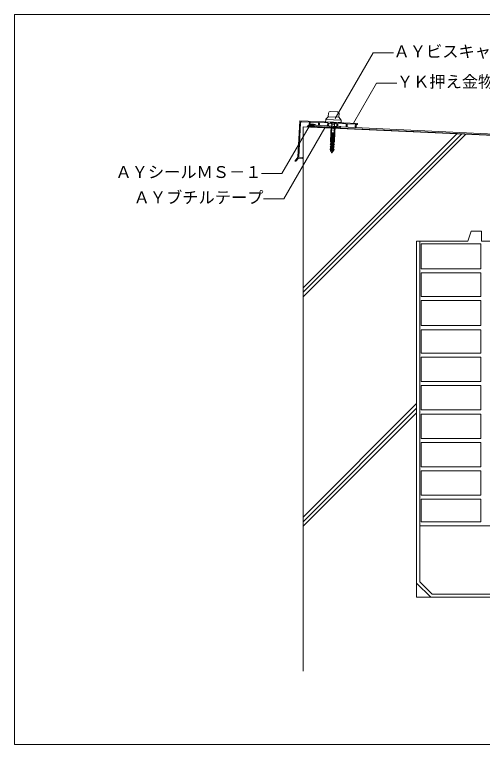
# Model space of a CAD drawing. Units: millimetres, scale not verified. Extents: x -675 to 675, y -471 to 460.
# Drawn here: x -675 to -99, y -440 to 460 of the extents above; entities that cross this region are included whole.
import ezdxf
from ezdxf.enums import TextEntityAlignment as Align

# ---------------------------------------------------------------- set-up
doc = ezdxf.new("R2010")
doc.units = ezdxf.units.MM
doc.header["$LTSCALE"] = 5
for name, color, linetype, lineweight in [('1-2_ハッチング', 4, 'Continuous', 9), ('1-4_リベットルーフ', 6, 'Continuous', 18), ('1-6_アンカー類', 4, 'Continuous', 9), ('1-7_設備', 3, 'Continuous', 18), ('1-A_元図・躯体', 7, 'Continuous', 18), ('1-B_その他', 5, 'Continuous', 18), ('1-D_設備②', 9, 'Continuous', 18), ('E-E', 7, 'Continuous', 18), ('F-F', 7, 'Continuous', 18)]:
    doc.layers.add(name, color=color, linetype=linetype, lineweight=lineweight)
doc.styles.add('ＭＳ ゴシック', font='')
doc.styles.get('ＭＳ ゴシック').set_extended_font_data('MS Gothic')

# ---------------------------------------------------------------- blocks, each defined once
blk = doc.blocks.new('block0')
at = {"layer": '1-D_設備②'}
for p, q in [((-15.432, -4.281), (-11.235, 0.616)), ((-10.833, 1.701), (-10.833, 8.584)), ((-10, 1.233), (10, 1.233)), ((7.5, 11.918), (-7.5, 11.918)), ((10.833, 1.701), (10.833, 8.584)), ((15.432, -4.281), (11.235, 0.616)), ((-15.833, -5.365), (-15.833, -9.749)), ((-15.833, -9.749), (15.833, -9.749)), ((-15, -4.749), (15, -4.749)), ((15.833, -5.365), (15.833, -9.749))]:
    blk.add_line(p, q, dxfattribs=at)
for centre, radius, start, end in [((-12.5, 1.701), 1.667, 319.39871, 0), ((-7.5, 8.584), 3.333, 90, 180), ((7.5, 8.584), 3.333, 0, 90), ((12.5, 1.701), 1.667, 180, 220.60129), ((-14.167, -5.365), 1.667, 139.39871, 180), ((14.167, -5.365), 1.667, 0, 40.60129)]:
    blk.add_arc(centre, radius, start, end, dxfattribs=at)

msp = doc.modelspace()

# ---------------------------------------------------------------- linework, layer by layer
at = {"layer": '1-2_ハッチング'}
for p, q in [((-309.649, 321.28), (-312.127, 324.002)), ((-307.883, 321.197), (-310.947, 324.563)), ((-306.231, 321.24), (-309.568, 324.904)), ((-306.148, 323.006), (-307.934, 324.967)), ((-304.966, 323.563), (-305.832, 324.515)), ((-313.18, 321.445), (-314.061, 322.412)), ((-311.414, 321.363), (-313.165, 323.285))]:
    msp.add_line(p, q, dxfattribs=at)
msp.add_arc((-308.432, 317.61), 7.399, 52.966, 148.125, dxfattribs=at)
at = {"layer": '1-4_リベットルーフ'}
for p, q in [((-306.19, 322.119), (-306.12, 323.617)), ((-306.19, 322.119), (-274.902, 320.653)), ((-306.12, 323.617), (-274.682, 322.144)), ((-273.741, 321.858), (-273.711, 321.84)), ((-272.99, 320.063), (-84.497, 311.23)), ((-272.77, 321.554), (-83.827, 312.7))]:
    msp.add_line(p, q, dxfattribs=at)
for centre, start, end in [((-274.995, 318.655), 58.852, 87.317), ((-274.775, 320.146), 58.852, 87.317), ((-272.897, 322.06), 238.852, 267.317), ((-272.677, 323.552), 238.852, 267.317)]:
    msp.add_arc(centre, 2, start, end, dxfattribs=at)
at = {"layer": '1-6_アンカー類'}
for p, q in [((-285.897, 326.775), (-278.904, 326.448)), ((-285.897, 326.775), (-284.227, 324.941)), ((-285.817, 327.372), (-278.928, 327.049)), ((-285.817, 327.372), (-278.928, 327.049)), ((-284.579, 314.3), (-284.097, 324.581)), ((-280.891, 324.639), (-284.088, 324.788)), ((-281.383, 314.15), (-280.901, 324.432)), ((-278.904, 326.448), (-280.738, 324.778)), ((-288.103, 320.27), (-287.089, 321.624)), ((-288.103, 320.27), (-277.315, 319.765)), ((-287.089, 321.624), (-278.199, 321.208)), ((-284.389, 320.497), (-285.742, 291.628)), ((-285.591, 321.554), (-284.389, 320.497)), ((-285.368, 316.638), (-285.476, 314.341)), ((-284.507, 315.296), (-285.429, 315.34)), ((-284.484, 315.796), (-285.406, 315.839)), ((-284.461, 316.295), (-285.382, 316.339)), ((-285.368, 316.638), (-285.205, 320.134)), ((-285.368, 316.638), (-284.446, 316.595)), ((-285.368, 316.638), (-284.446, 316.595)), ((-285.303, 318.037), (-284.381, 317.994)), ((-284.358, 318.493), (-285.279, 318.536)), ((-284.261, 318.989), (-285.256, 319.036)), ((-283.973, 319.476), (-285.233, 319.535)), ((-284.446, 316.595), (-284.587, 313.598)), ((-284.389, 320.497), (-280.992, 320.337)), ((-284.356, 318.518), (-284.381, 317.994)), ((-280.992, 320.337), (-282.345, 291.469)), ((-280.242, 319.301), (-281.502, 319.36)), ((-281.44, 313.451), (-281.3, 316.448)), ((-280.439, 315.106), (-281.361, 315.149)), ((-280.415, 315.605), (-281.337, 315.648)), ((-280.392, 316.105), (-281.314, 316.148)), ((-281.3, 316.448), (-280.378, 316.404)), ((-281.3, 316.448), (-280.378, 316.404)), ((-280.266, 318.802), (-281.261, 318.848)), ((-281.234, 317.846), (-281.21, 318.37)), ((-281.234, 317.846), (-280.312, 317.803)), ((-280.289, 318.302), (-281.211, 318.346)), ((-280.992, 320.337), (-279.697, 321.278)), ((-280.378, 316.404), (-280.486, 314.107)), ((-280.378, 316.404), (-280.214, 319.901)), ((-277.315, 319.765), (-278.199, 321.208)), ((-285.976, 303.668), (-285.476, 314.341)), ((-285.831, 306.763), (-285.831, 306.761)), ((-284.587, 313.598), (-285.509, 313.642)), ((-284.554, 314.298), (-285.476, 314.341)), ((-284.531, 314.797), (-285.453, 314.84)), ((-285.042, 306.012), (-281.65, 306.301)), ((-284.984, 305.122), (-285.042, 306.012)), ((-285, 306.911), (-281.608, 307.2)), ((-284.942, 306.021), (-285, 306.911)), ((-284.958, 307.81), (-281.566, 308.099)), ((-284.958, 307.81), (-284.9, 306.92)), ((-284.916, 308.709), (-281.524, 308.998)), ((-284.916, 308.709), (-284.858, 307.819)), ((-284.874, 309.608), (-281.482, 309.897)), ((-284.816, 308.718), (-284.874, 309.608)), ((-284.832, 310.508), (-281.44, 310.796)), ((-284.773, 309.617), (-284.832, 310.508)), ((-284.79, 311.407), (-281.398, 311.695)), ((-284.79, 311.407), (-284.731, 310.516)), ((-284.748, 312.306), (-281.355, 312.594)), ((-284.748, 312.306), (-284.689, 311.415)), ((-284.705, 313.205), (-281.313, 313.493)), ((-284.705, 313.205), (-284.647, 312.314)), ((-284.663, 314.104), (-283.145, 314.233)), ((-284.663, 314.104), (-284.605, 313.213)), ((-284.296, 291.561), (-283.404, 310.608)), ((-283.791, 291.537), (-282.898, 310.585)), ((-281.793, 305.393), (-281.65, 306.301)), ((-281.751, 306.292), (-281.608, 307.2)), ((-281.709, 307.191), (-281.566, 308.099)), ((-281.667, 308.09), (-281.524, 308.998)), ((-281.624, 308.989), (-281.482, 309.897)), ((-281.582, 309.888), (-281.44, 310.796)), ((-281.54, 310.787), (-281.398, 311.695)), ((-281.498, 311.686), (-281.355, 312.594)), ((-281.456, 312.585), (-281.313, 313.493)), ((-280.518, 313.408), (-281.44, 313.451)), ((-281.414, 313.484), (-281.31, 314.147)), ((-280.486, 314.107), (-281.408, 314.15)), ((-280.462, 314.606), (-281.384, 314.65)), ((-280.986, 303.434), (-280.486, 314.107)), ((-280.841, 306.529), (-280.841, 306.528)), ((-286.266, 297.477), (-286.266, 297.476)), ((-286.266, 297.477), (-286.266, 297.476)), ((-286.266, 297.477), (-284.882, 295.154)), ((-286.266, 297.477), (-284.777, 297.407)), ((-286.121, 300.572), (-286.121, 300.571)), ((-286.121, 300.572), (-286.121, 300.571)), ((-286.121, 300.572), (-284.74, 298.186)), ((-286.121, 300.572), (-284.632, 300.503)), ((-285.976, 303.668), (-285.976, 303.666)), ((-285.976, 303.668), (-283.734, 303.563)), ((-285.976, 303.666), (-284.595, 301.281)), ((-285.544, 299.576), (-285.644, 297.448)), ((-285.576, 298.91), (-285.644, 297.448)), ((-285.399, 302.67), (-285.499, 300.543)), ((-285.43, 302.005), (-285.499, 300.543)), ((-285.464, 297.022), (-282.072, 297.311)), ((-285.405, 296.132), (-285.464, 297.022)), ((-285.422, 297.921), (-282.004, 298.212)), ((-285.363, 297.031), (-285.422, 297.921)), ((-285.38, 298.82), (-281.962, 299.111)), ((-285.321, 297.93), (-285.38, 298.82)), ((-285.337, 299.719), (-281.92, 300.01)), ((-285.279, 298.829), (-285.337, 299.719)), ((-285.237, 299.728), (-285.295, 300.618)), ((-285.195, 300.627), (-285.253, 301.517)), ((-285.204, 302.316), (-285.211, 302.416)), ((-285.153, 301.526), (-285.204, 302.316)), ((-285.11, 302.425), (-285.169, 303.315)), ((-285.068, 303.324), (-285.127, 304.214)), ((-285.085, 305.113), (-281.692, 305.402)), ((-285.085, 305.113), (-285.026, 304.223)), ((-284.74, 298.186), (-284.777, 297.407)), ((-284.595, 301.281), (-284.632, 300.503)), ((-282.059, 303.484), (-283.228, 303.539)), ((-281.276, 297.242), (-282.871, 295.06)), ((-282.765, 297.313), (-282.729, 298.092)), ((-281.276, 297.243), (-282.765, 297.313)), ((-281.131, 300.339), (-282.729, 298.092)), ((-282.62, 300.408), (-282.584, 301.187)), ((-281.131, 300.339), (-282.62, 300.408)), ((-280.986, 303.432), (-282.584, 301.187)), ((-282.072, 297.311), (-282.214, 296.403)), ((-282.029, 298.21), (-282.172, 297.302)), ((-281.987, 299.109), (-282.13, 298.201)), ((-281.945, 300.008), (-282.088, 299.1)), ((-280.986, 303.434), (-282.059, 303.484)), ((-281.798, 299.4), (-281.898, 297.272)), ((-281.835, 304.494), (-281.692, 305.402)), ((-281.653, 302.495), (-281.753, 300.368)), ((-281.276, 297.243), (-281.276, 297.242)), ((-281.131, 300.339), (-281.131, 300.337)), ((-280.986, 303.434), (-280.986, 303.432)), ((-286.408, 294.445), (-286.408, 294.444)), ((-286.408, 294.445), (-286.408, 294.444)), ((-286.408, 294.445), (-284.919, 294.375)), ((-286.12, 293.229), (-284.222, 293.14)), ((-285.688, 296.507), (-285.786, 294.416)), ((-285.718, 295.878), (-285.786, 294.416)), ((-285.526, 293.021), (-285.386, 296.018)), ((-284.636, 289.575), (-285.526, 293.021)), ((-285.526, 293.021), (-282.43, 292.876)), ((-285.506, 296.123), (-282.114, 296.412)), ((-285.499, 296.023), (-285.506, 296.123)), ((-285.499, 296.023), (-282.199, 295.868)), ((-285.049, 291.596), (-284.296, 291.561)), ((-284.296, 291.561), (-285.049, 291.596)), ((-284.882, 295.154), (-284.919, 294.375)), ((-284.636, 289.575), (-284.39, 289.564)), ((-284.043, 291.549), (-284.296, 291.561)), ((-284.145, 294.782), (-283.64, 294.758)), ((-284.121, 295.288), (-283.616, 295.264)), ((-284.043, 291.549), (-283.791, 291.537)), ((-283.791, 291.537), (-283.038, 291.502)), ((-283.038, 291.502), (-283.791, 291.537)), ((-283.717, 293.116), (-281.818, 293.027)), ((-283.638, 289.529), (-282.43, 292.876)), ((-282.345, 291.469), (-283.038, 291.502)), ((-282.908, 294.281), (-282.871, 295.06)), ((-281.418, 294.211), (-282.908, 294.281)), ((-282.43, 292.876), (-282.289, 295.872)), ((-281.418, 294.21), (-282.345, 291.469)), ((-282.114, 296.412), (-282.199, 295.868)), ((-281.942, 296.33), (-282.04, 294.24)), ((-281.418, 294.211), (-281.418, 294.21))]:
    msp.add_line(p, q, dxfattribs=at)
for points in [[(-284.637, 314.106), (-284.654, 314.303), (-281.31, 314.147)], [(-285.295, 300.618), (-281.903, 300.907), (-282.046, 299.999)], [(-285.253, 301.517), (-281.861, 301.806), (-282.004, 300.898)], [(-285.211, 302.416), (-281.819, 302.705), (-281.905, 302.158), (-281.961, 301.797)], [(-285.169, 303.315), (-281.777, 303.604), (-281.919, 302.696)], [(-285.127, 304.214), (-281.735, 304.503), (-281.877, 303.595)], [(-286.408, 294.445), (-285.742, 291.628), (-285.049, 291.596)], [(-284.39, 289.564), (-283.884, 289.54), (-283.638, 289.529)]]:
    msp.add_lwpolyline(points, dxfattribs=at)
for centre, radius, start, end in [((-282.4, 326.611), 3.5, 167.44609, 177.317), ((-284.597, 324.605), 0.5, 357.317, 42.317), ((-280.401, 324.408), 0.5, 132.317, 177.317), ((-282.4, 326.611), 3.5, 357.317, 7.18902), ((-285.004, 317.322), 0.916, 307.507, 47.127), ((-282.783, 318.444), 1.575, 357.317, 177.317), ((-280.676, 317.119), 0.916, 127.507, 227.127), ((-283.014, 313.525), 1.575, 177.317, 357.317), ((-283.131, 311.027), 0.5, 297.708, 236.926)]:
    msp.add_arc(centre, radius, start, end, dxfattribs=at)
at = {"layer": '1-7_設備'}
for p, q in [((-323.827, 329.146), (-325.926, 284.195)), ((-322.741, 326.693), (-324.727, 284.139)), ((-323.827, 329.146), (-282.972, 327.239)), ((-310.731, 327.333), (-310.866, 324.436)), ((-299.377, 326.803), (-299.512, 323.906)), ((-299.377, 326.803), (-289.221, 326.329)), ((-289.221, 326.329), (-289.356, 323.432)), ((-288.022, 326.273), (-288.158, 323.376)), ((-288.022, 326.273), (-277.867, 325.799)), ((-282.391, 326.811), (-282.972, 327.239)), ((-277.867, 325.799), (-278.002, 322.902)), ((-276.668, 325.743), (-276.803, 322.846)), ((-276.668, 325.743), (-266.512, 325.269)), ((-270.404, 326.252), (-270.985, 326.679)), ((-266.512, 325.269), (-266.648, 322.372)), ((-265.314, 325.213), (-265.449, 322.316)), ((-265.314, 325.213), (-255.158, 324.739)), ((-255.158, 324.739), (-255.293, 321.842)), ((-253.959, 324.683), (-254.095, 321.786)), ((-253.959, 324.683), (-253.06, 324.641)), ((-325.387, 282.968), (-328.449, 279.307)), ((-325.387, 282.968), (-320.388, 282.735)), ((-324.727, 284.139), (-320.332, 283.934))]:
    msp.add_line(p, q, dxfattribs=at)
for points in [[(-321.486, 327.835), (-311.93, 327.389), (-312.065, 324.492)], [(-310.731, 327.333), (-300.575, 326.859), (-300.711, 323.962)], [(-282.391, 326.811), (-281.773, 327.183), (-270.985, 326.679)], [(-270.404, 326.252), (-269.786, 326.623), (-253.004, 325.84)], [(-325.926, 284.195), (-329.955, 279.377), (-328.449, 279.307)]]:
    msp.add_lwpolyline(points, dxfattribs=at)
for centre, radius, start, end in [((-321.542, 326.637), 1.2, 87.327, 177.327), ((-311.466, 324.464), 0.6, 177.327, 357.327), ((-253.032, 325.24), 0.6, 267.327, 87.327), ((-300.111, 323.934), 0.6, 177.327, 357.327), ((-288.757, 323.404), 0.6, 177.327, 357.327), ((-277.403, 322.874), 0.6, 177.327, 357.327), ((-266.048, 322.344), 0.6, 177.327, 357.327), ((-254.694, 321.814), 0.6, 177.327, 357.327), ((-320.36, 283.334), 0.6, 267.327, 87.327)]:
    msp.add_arc(centre, radius, start, end, dxfattribs=at)
at = {"layer": '1-A_元図・躯体'}
for p, q in [((-319.737, 321.753), (-319.737, -349.874)), ((-319.737, 321.753), (-84.72, 310.739)), ((-319.737, 123.161), (-130.035, 312.863)), ((-319.737, 117.504), (-124.632, 312.61)), ((-319.737, 111.848), (-119.228, 312.357)), ((-112.474, 193.12), (-116.709, 180.415)), ((-179.737, 180.415), (-179.737, -258.585)), ((-179.737, 180.415), (-116.709, 180.415)), ((-99.769, 180.415), (-69.737, 180.415)), ((-174.237, 177.415), (-100.737, 177.415)), ((-174.237, 177.415), (-174.237, 146.415)), ((-100.737, 177.415), (-100.737, 146.415)), ((-174.237, 146.415), (-100.737, 146.415)), ((-174.237, 141.415), (-174.237, 112.415)), ((-174.237, 141.415), (-100.737, 141.415)), ((-100.737, 141.415), (-100.737, 112.415)), ((-174.237, 112.415), (-100.737, 112.415)), ((-174.237, 107.415), (-174.237, 76.415)), ((-174.237, 107.415), (-100.737, 107.415)), ((-100.737, 107.415), (-100.737, 76.415)), ((-174.237, 76.415), (-100.737, 76.415)), ((-174.237, 71.415), (-174.237, 42.415)), ((-174.237, 71.415), (-100.737, 71.415)), ((-100.737, 71.415), (-100.737, 42.415)), ((-174.237, 42.415), (-100.737, 42.415)), ((-174.237, 37.415), (-174.237, 7.415)), ((-174.237, 37.415), (-100.737, 37.415)), ((-100.737, 37.415), (-100.737, 7.415)), ((-174.237, 7.415), (-100.737, 7.415)), ((-174.237, 2.415), (-174.237, -27.585)), ((-174.237, 2.415), (-100.737, 2.415)), ((-100.737, 2.415), (-100.737, -27.585)), ((-319.737, -159.681), (-179.737, -19.681)), ((-319.737, -165.338), (-179.737, -25.338)), ((-319.737, -170.995), (-179.737, -30.995)), ((-174.237, -27.585), (-100.737, -27.585)), ((-174.237, -32.585), (-174.237, -62.585)), ((-174.237, -32.585), (-100.737, -32.585)), ((-100.737, -32.585), (-100.737, -62.585)), ((-174.237, -62.585), (-100.737, -62.585)), ((-174.237, -67.585), (-174.237, -97.585)), ((-174.237, -67.585), (-100.737, -67.585)), ((-100.737, -67.585), (-100.737, -97.585)), ((-174.237, -97.585), (-100.737, -97.585)), ((-174.237, -102.585), (-174.237, -132.585)), ((-174.237, -102.585), (-100.737, -102.585)), ((-100.737, -102.585), (-100.737, -132.585)), ((-174.237, -132.585), (-100.737, -132.585)), ((-174.237, -137.585), (-100.737, -137.585)), ((-100.737, -137.585), (-100.737, -165.585)), ((-175.737, -170.585), (308.532, -170.585)), ((-179.737, -258.585), (308.532, -258.585))]:
    msp.add_line(p, q, dxfattribs=at)
for points in [[(-112.474, 193.12), (-99.769, 193.12), (-99.769, 180.415)], [(-174.237, -137.585), (-174.237, -165.585), (-100.737, -165.585)]]:
    msp.add_lwpolyline(points, dxfattribs=at)
at = {"layer": '1-B_その他'}
for p, q in [((-306.212, 321.645), (-305.717, 322.097)), ((-305.879, 321.103), (-304.834, 322.055)), ((-304.996, 321.062), (-303.951, 322.014)), ((-304.114, 321.021), (-303.068, 321.973)), ((-303.231, 320.979), (-302.185, 321.931)), ((-302.348, 320.938), (-301.302, 321.89)), ((-301.465, 320.896), (-300.419, 321.848)), ((-300.582, 320.855), (-299.536, 321.807)), ((-299.699, 320.814), (-298.653, 321.766)), ((-298.816, 320.772), (-297.77, 321.724)), ((-297.933, 320.731), (-296.887, 321.683)), ((-297.05, 320.69), (-296.005, 321.642)), ((-296.167, 320.648), (-295.122, 321.6)), ((-295.284, 320.607), (-294.239, 321.559)), ((-294.401, 320.565), (-293.356, 321.517)), ((-293.519, 320.524), (-292.473, 321.476)), ((-292.636, 320.483), (-291.59, 321.435)), ((-291.753, 320.441), (-290.707, 321.393)), ((-290.87, 320.4), (-289.824, 321.352)), ((-289.987, 320.359), (-288.941, 321.311)), ((-289.104, 320.317), (-288.058, 321.269)), ((-288.221, 320.276), (-287.175, 321.228)), ((-287.338, 320.234), (-286.292, 321.186)), ((-286.455, 320.193), (-285.41, 321.145)), ((-285.572, 320.152), (-284.527, 321.104)), ((-284.689, 320.11), (-283.644, 321.062)), ((-283.807, 320.069), (-282.761, 321.021)), ((-282.041, 319.986), (-280.995, 320.938)), ((-281.158, 319.945), (-280.112, 320.897)), ((-280.275, 319.903), (-279.229, 320.855)), ((-279.392, 319.862), (-278.346, 320.814)), ((-278.509, 319.821), (-277.463, 320.773)), ((-277.626, 319.779), (-276.58, 320.731)), ((-276.743, 319.738), (-276.248, 320.189))]:
    msp.add_line(p, q, dxfattribs=at)
at = {"layer": '1-B_その他', "color": 3}
for p, q in [((-179.737, 180.415), (-179.737, -241.242)), ((-175.737, 180.415), (-175.737, -239.585)), ((-179.737, -241.242), (-162.394, -258.585)), ((-175.737, -239.585), (-160.737, -254.585)), ((-162.394, -258.585), (308.532, -258.585)), ((-160.737, -254.585), (308.532, -254.585))]:
    msp.add_line(p, q, dxfattribs=at)
at = {"layer": '1-B_その他'}
msp.add_lwpolyline([(-306.237, 321.12), (-276.27, 319.716), (-276.223, 320.715), (-306.19, 322.119)], close=True, dxfattribs=at)
msp.add_lwpolyline([(-282.924, 320.028), (-282.699, 320.232), (-281.878, 320.98)], dxfattribs=at)
at = {"layer": 'E-E'}
for p, q in [((-233.174, 412.86), (-279.958, 331.827)), ((-233.174, 412.86), (-208.174, 412.86)), ((-229.113, 375.587), (-257.708, 326.059)), ((-229.113, 375.587), (-204.113, 375.587)), ((-345.766, 264.129), (-312.25, 322.18)), ((-343.402, 232.765), (-292.755, 320.488)), ((-345.766, 264.129), (-370.766, 264.129)), ((-343.402, 232.765), (-368.402, 232.765))]:
    msp.add_line(p, q, dxfattribs=at)
at = {"layer": 'F-F'}
msp.add_line((-675, 460), (-675, -440), dxfattribs=at)
msp.add_lwpolyline([(-675, 460), (675, 460), (675, -440), (-675, -440)], dxfattribs=at)

# ---------------------------------------------------------------- block references
at = {"layer": '1-D_設備②', "xscale": 0.6, "yscale": 0.6, "rotation": 357.327}
msp.add_blockref('block0', (-282.1, 333.054), dxfattribs=at)

# ---------------------------------------------------------------- texts
at = {"layer": 'E-E', "style": 'ＭＳ ゴシック'}
for s, p in [('ＡＹビスキャップ', (-208.174, 402.86)), ('ＹＫ押え金物ＳＬ－１', (-204.113, 365.587)), ('ＡＹシールＭＳ－１', (-550.766, 254.129)), ('ＡＹブチルテープ', (-528.402, 222.765))]:
    msp.add_text(s, height=14.66, dxfattribs=at).set_placement(p, align=Align.BOTTOM_LEFT)

doc.saveas('drawing.dxf')
